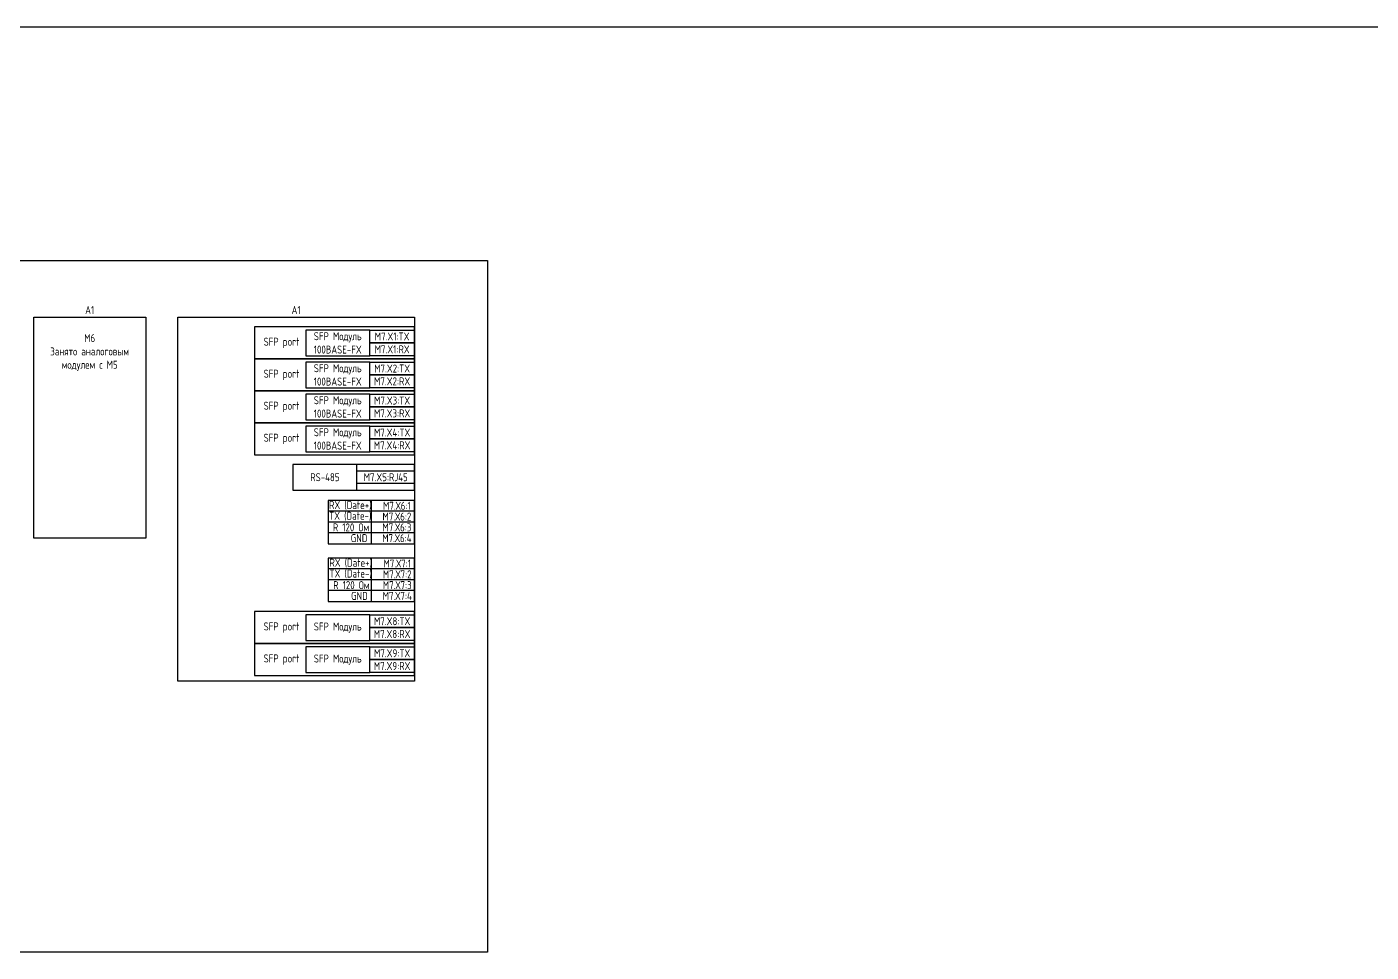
# Model space of a CAD drawing. Header units: millimetres. Extents: x -1036 to 2871, y -90 to 586.
# Drawn here: x -420 to 0, y 297 to 586 of the extents above; entities that cross this region are included whole.
import ezdxf

# ---------------------------------------------------------------- set-up
doc = ezdxf.new("R2010")
doc.units = ezdxf.units.MM
doc.styles.add('Gost_type_A', font='GOST_A.TTF')

msp = doc.modelspace()

# ---------------------------------------------------------------- linework, layer by layer
for points in [[(-1036, 586), (2871, 586), (2871, -90), (-1036, -90)], [(-840, 513), (-276.11, 513), (-276.11, 297), (-840, 297)], [(-417.88, 495.29), (-382.88, 495.29), (-382.88, 426.29), (-417.88, 426.29)], [(-372.88, 495.29), (-298.88, 495.29), (-298.88, 381.59), (-372.88, 381.59)], [(-298.88, 492.29), (-348.88, 492.29), (-348.88, 482.29), (-298.88, 482.29)], [(-312.88, 491.29), (-298.88, 491.29), (-298.88, 487.29), (-312.88, 487.29)], [(-312.88, 487.29), (-298.88, 487.29), (-298.88, 483.29), (-312.88, 483.29)], [(-298.88, 482.29), (-348.88, 482.29), (-348.88, 472.29), (-298.88, 472.29)], [(-312.88, 481.29), (-298.88, 481.29), (-298.88, 477.29), (-312.88, 477.29)], [(-312.88, 477.29), (-298.88, 477.29), (-298.88, 473.29), (-312.88, 473.29)], [(-298.88, 472.29), (-348.88, 472.29), (-348.88, 462.29), (-298.88, 462.29)], [(-312.88, 471.29), (-298.88, 471.29), (-298.88, 467.29), (-312.88, 467.29)], [(-312.88, 467.29), (-298.88, 467.29), (-298.88, 463.29), (-312.88, 463.29)], [(-298.88, 462.29), (-348.88, 462.29), (-348.88, 452.29), (-298.88, 452.29)], [(-312.88, 461.29), (-298.88, 461.29), (-298.88, 457.29), (-312.88, 457.29)], [(-312.88, 457.29), (-298.88, 457.29), (-298.88, 453.29), (-312.88, 453.29)], [(-316.88, 447.34), (-298.88, 447.34), (-298.88, 443.34), (-316.88, 443.34)], [(-312.3, 424.54), (-312.3, 438.06), (-325.82, 438.06), (-325.82, 424.54)], [(-312.3, 406.55), (-312.3, 420.07), (-325.82, 420.07), (-325.82, 406.55)], [(-298.88, 403.36), (-348.88, 403.36), (-348.88, 393.36), (-298.88, 393.36)], [(-312.88, 402.36), (-298.88, 402.36), (-298.88, 398.36), (-312.88, 398.36)], [(-312.88, 398.36), (-298.88, 398.36), (-298.88, 394.36), (-312.88, 394.36)], [(-298.88, 393.36), (-348.88, 393.36), (-348.88, 383.36), (-298.88, 383.36)], [(-312.88, 392.36), (-298.88, 392.36), (-298.88, 388.36), (-312.88, 388.36)], [(-312.88, 388.36), (-298.88, 388.36), (-298.88, 384.36), (-312.88, 384.36)]]:
    msp.add_lwpolyline(points, close=True)
at = {"ltscale": 4}
for points in [[(-332.88, 483.29), (-312.88, 483.29), (-312.88, 491.29), (-332.88, 491.29)], [(-332.88, 473.29), (-312.88, 473.29), (-312.88, 481.29), (-332.88, 481.29)], [(-332.88, 463.29), (-312.88, 463.29), (-312.88, 471.29), (-332.88, 471.29)], [(-332.88, 453.29), (-312.88, 453.29), (-312.88, 461.29), (-332.88, 461.29)], [(-336.88, 441.34), (-298.88, 441.34), (-298.88, 449.34), (-336.88, 449.34)], [(-336.88, 441.34), (-316.88, 441.34), (-316.88, 449.34), (-336.88, 449.34)], [(-332.88, 394.36), (-312.88, 394.36), (-312.88, 402.36), (-332.88, 402.36)], [(-332.88, 384.36), (-312.88, 384.36), (-312.88, 392.36), (-332.88, 392.36)]]:
    msp.add_lwpolyline(points, close=True, dxfattribs=at)
for points in [[(-312.3, 424.54), (-298.88, 424.54), (-298.88, 438.06), (-312.3, 438.06)], [(-298.88, 434.73), (-325.82, 434.73)], [(-298.88, 431.3), (-325.82, 431.3)], [(-298.88, 427.97), (-325.82, 427.97)], [(-312.3, 406.55), (-298.88, 406.55), (-298.88, 420.07), (-312.3, 420.07)], [(-298.88, 416.74), (-325.82, 416.74)], [(-298.88, 413.31), (-325.82, 413.31)], [(-298.88, 409.98), (-325.82, 409.98)]]:
    msp.add_lwpolyline(points)

# ---------------------------------------------------------------- texts
at = {"char_height": 2.5, "attachment_point": 8, "line_spacing_factor": 0.9, "style": 'Gost_type_A'}
for s, insert, width in [('A1', (-400.38, 496.29), 35), ('A1', (-335.88, 496.29), 74.0002), ('RX (Date+)', (-318.93, 435.16), 59), ('M7.Х6:1', (-304.39, 435.16), 59), ('TX (Date-)', (-318.96, 431.79), 59), ('M7.Х6:2', (-304.39, 431.79), 59), ('R 120 Ом', (-318.73, 428.42), 59), ('M7.Х6:3', (-304.39, 428.42), 59), ('GND', (-316.21, 425.05), 59), ('M7.Х6:4', (-304.39, 425.05), 59), ('RX (Date+)', (-318.82, 417.13), 59), ('TX (Date-)', (-318.84, 413.75), 59), ('M7.Х7:2', (-304.28, 413.75), 59), ('M7.Х7:1', (-304.28, 417.13), 59), ('R 120 Ом', (-318.62, 410.38), 59), ('M7.Х7:3', (-304.28, 410.38), 59), ('GND', (-316.1, 407.01), 59), ('M7.Х7:4', (-304.28, 407.01), 59)]:
    msp.add_mtext(s, dxfattribs=dict(at, insert=insert, width=width))
at = {"char_height": 2.5, "style": 'Gost_type_A'}
for s, insert, width, attachment_point in [('M6\\PЗанято аналоговым модулем с М5', (-400.38, 484.29), 35, 5), ('SFP port', (-334.88, 487.29), 20, 6), ('SFP Mодуль 100BASE-FX', (-322.88, 487.29), 19.9998, 5), ('M7.X1:TX', (-305.88, 489.29), 14, 5), ('M7.X1:RX', (-305.88, 485.29), 14, 5), ('SFP port', (-334.88, 477.29), 20, 6), ('SFP Mодуль 100BASE-FX', (-322.88, 477.29), 19.9998, 5), ('M7.X2:TX', (-305.88, 479.29), 14, 5), ('M7.X2:RX', (-305.88, 475.29), 14, 5), ('SFP Mодуль 100BASE-FX', (-322.88, 467.29), 19.9998, 5), ('M7.X3:TX', (-305.88, 469.29), 14, 5), ('SFP port', (-334.88, 467.29), 20, 6), ('M7.X3:RX', (-305.88, 465.29), 14, 5), ('SFP port', (-334.88, 457.29), 20, 6), ('SFP Mодуль 100BASE-FX', (-322.88, 457.29), 19.9998, 5), ('M7.X4:TX', (-305.88, 459.29), 14, 5), ('M7.X4:RX', (-305.88, 455.29), 14, 5), ('RS-485', (-326.88, 445.34), 19.9998, 5), ('M7.X5:RJ45', (-307.88, 445.34), 18.0002, 5), ('SFP port', (-334.88, 398.36), 20, 6), ('SFP Mодуль ', (-322.88, 398.36), 19.9998, 5), ('M7.X8:TX', (-305.88, 400.36), 14, 5), ('M7.X8:RX', (-305.88, 396.36), 14, 5), ('M7.X9:TX', (-305.88, 390.36), 14, 5), ('SFP port', (-334.88, 388.36), 20, 6), ('SFP Mодуль ', (-322.88, 388.36), 19.9998, 5), ('M7.X9:RX', (-305.88, 386.36), 14, 5)]:
    msp.add_mtext(s, dxfattribs=dict(at, insert=insert, width=width, attachment_point=attachment_point))

doc.saveas('drawing.dxf')
